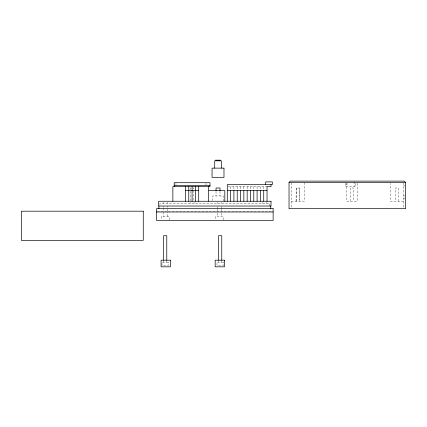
<?xml version="1.0" encoding="UTF-8"?>
<svg xmlns="http://www.w3.org/2000/svg" width="427" height="427" viewBox="0 0 427 427"><rect width="100%" height="100%" fill="white"/><g stroke="black" fill="none" stroke-linecap="round" stroke-linejoin="round"><path stroke-width="0.32" stroke-dasharray="2.13 1.6" d="M167.384 216.494L167.384 211.915M167.384 211.258L167.384 207.986M167.384 207.335L167.384 206.027M296.06 201.256L296.189 188.003L299.37 188.003L299.503 201.256M350.124 201.256L350.257 188.003L353.439 188.003L353.572 201.256M174.99 184.026L176.581 184.026M204.939 184.026L207.058 184.026M403.531 185.884L405.122 185.884M227.943 186.679L267.035 186.679M190.96 188.003L190.495 188.003L190.495 200.594M192.497 188.003L193.677 188.003L193.677 200.594M403.531 195.956L405.122 195.956M403.531 198.603L405.122 198.603M291.155 201.256L304.408 201.256L304.408 182.703M403.531 201.256L390.278 201.256L390.278 183.364M157.184 211.194L273.131 211.194M403.531 182.703L403.531 208.675M398.492 201.256L398.492 188.003L395.311 188.003L395.311 201.256M357.148 183.364L357.148 201.256L346.548 201.256L346.548 183.364M355.702 183.364L355.702 186.679L345.368 186.679L345.368 183.364M354.111 181.731L354.111 186.679M346.959 182.969L346.959 186.679M299.37 188.003L299.37 201.256M296.189 188.003L296.189 201.256M291.155 182.703L291.155 208.675M269.688 206.027L269.688 203.375L159.965 203.375L159.965 206.027M266.373 202.313L266.373 203.375M263.726 186.679L263.726 189.994M262.397 202.313L262.397 203.375M260.411 186.679L260.411 189.994M257.097 186.679L257.097 189.994M253.787 186.679L253.787 189.994M250.473 186.679L250.473 189.994M247.158 186.679L247.158 189.994M243.849 186.679L243.849 189.994M240.534 186.679L240.534 189.994M237.22 186.679L237.22 189.994M233.905 186.679L233.905 189.994M230.596 186.679L230.596 189.994M223.321 201.256L223.321 195.956L212.715 195.956L212.715 200.594M223.305 219.809L223.305 216.494L215.357 216.494L215.357 219.809M221.762 260.886L221.762 262.215M221.453 206.679L221.453 208.643M221.453 209.299L221.453 212.571M221.453 213.222L221.453 216.494M221.319 202.313L221.319 203.375M220.006 191.317L220.006 195.956M218.581 260.886L218.581 262.215M217.343 202.313L217.343 203.375M217.21 206.679L217.21 208.643M217.21 209.299L217.21 212.571M217.21 213.222L217.21 216.494M216.03 191.317L216.03 195.956M194.071 202.313L194.071 203.375M190.095 202.313L190.095 203.375M169.241 219.809L169.241 216.494L161.289 216.494L161.289 219.809M167.251 202.313L167.251 203.375M166.786 260.886L166.786 262.215M163.605 260.886L163.605 262.215M163.274 202.313L163.274 203.375M163.141 206.027L163.141 207.335M163.141 207.986L163.141 211.258M163.141 211.915L163.146 216.494M168.377 262.215L162.014 262.215L162.014 265.525L168.377 265.525L168.377 262.215M223.353 262.215L216.991 262.215L216.991 265.525L223.353 265.525L223.353 262.215"/><path stroke-width="0.64" d="M289.036 182.436L290.36 181.112L404.326 181.112L405.65 182.436L405.65 208.675L289.036 208.675L289.036 182.436L405.65 182.436M215.368 160.173L220.668 160.173M174.195 185.355L209.977 185.355M185.457 190.655L198.71 190.655M208.926 190.655L224.826 190.655L224.826 201.256M227.281 190.655L267.035 190.655M156.517 211.984L273.131 211.984M271.012 184.56L271.012 186.679L267.035 186.679L267.035 201.256M270.75 206.027L270.75 208.675M265.711 184.56L265.711 181.907L272.335 181.907L272.335 184.56L227.281 184.56L227.281 201.256M263.726 190.655L263.726 201.256M260.411 190.655L260.411 201.256M257.097 190.655L257.097 201.256M253.787 190.655L253.787 201.256M250.473 190.655L250.473 201.256M247.158 190.655L247.158 201.256M243.849 190.655L243.849 201.256M240.534 190.655L240.534 201.256M237.22 190.655L237.22 201.256M233.905 190.655L233.905 201.256M230.596 190.655L230.596 201.256M221.762 260.224L221.762 235.709L218.581 235.709L218.581 260.224M221.33 168.126L221.33 160.835L214.706 160.835L214.706 168.126M220.006 190.655L220.006 188.003L216.03 188.003L216.03 190.655M208.648 186.679L208.648 201.256M198.71 186.679L198.71 201.256M195.395 186.679L195.395 201.256M192.086 186.679L192.086 201.256M188.771 186.679L188.771 201.256M185.457 186.679L185.457 201.256M174.195 186.679L174.195 182.703L209.977 182.703L209.977 186.679L172.871 186.679L172.871 201.256M166.786 260.224L166.786 235.709L163.605 235.709L163.605 260.224M158.903 206.027L158.903 208.675M223.983 168.126L212.054 168.126L212.054 177.402L223.983 177.402L223.983 168.126M271.012 201.256L158.636 201.256L158.636 206.027L271.012 206.027L271.012 201.256M273.131 208.675L156.517 208.675L156.517 220.471L273.131 220.471L273.131 208.675M143.264 211.194L21.35 211.194L21.35 240.348L143.264 240.348L143.264 211.194M170.373 260.198L161.096 260.198L161.096 266.827L170.373 266.827L170.373 260.198M224.442 260.198L215.165 260.198L215.165 266.827L224.442 266.827L224.442 260.198"/></g></svg>
